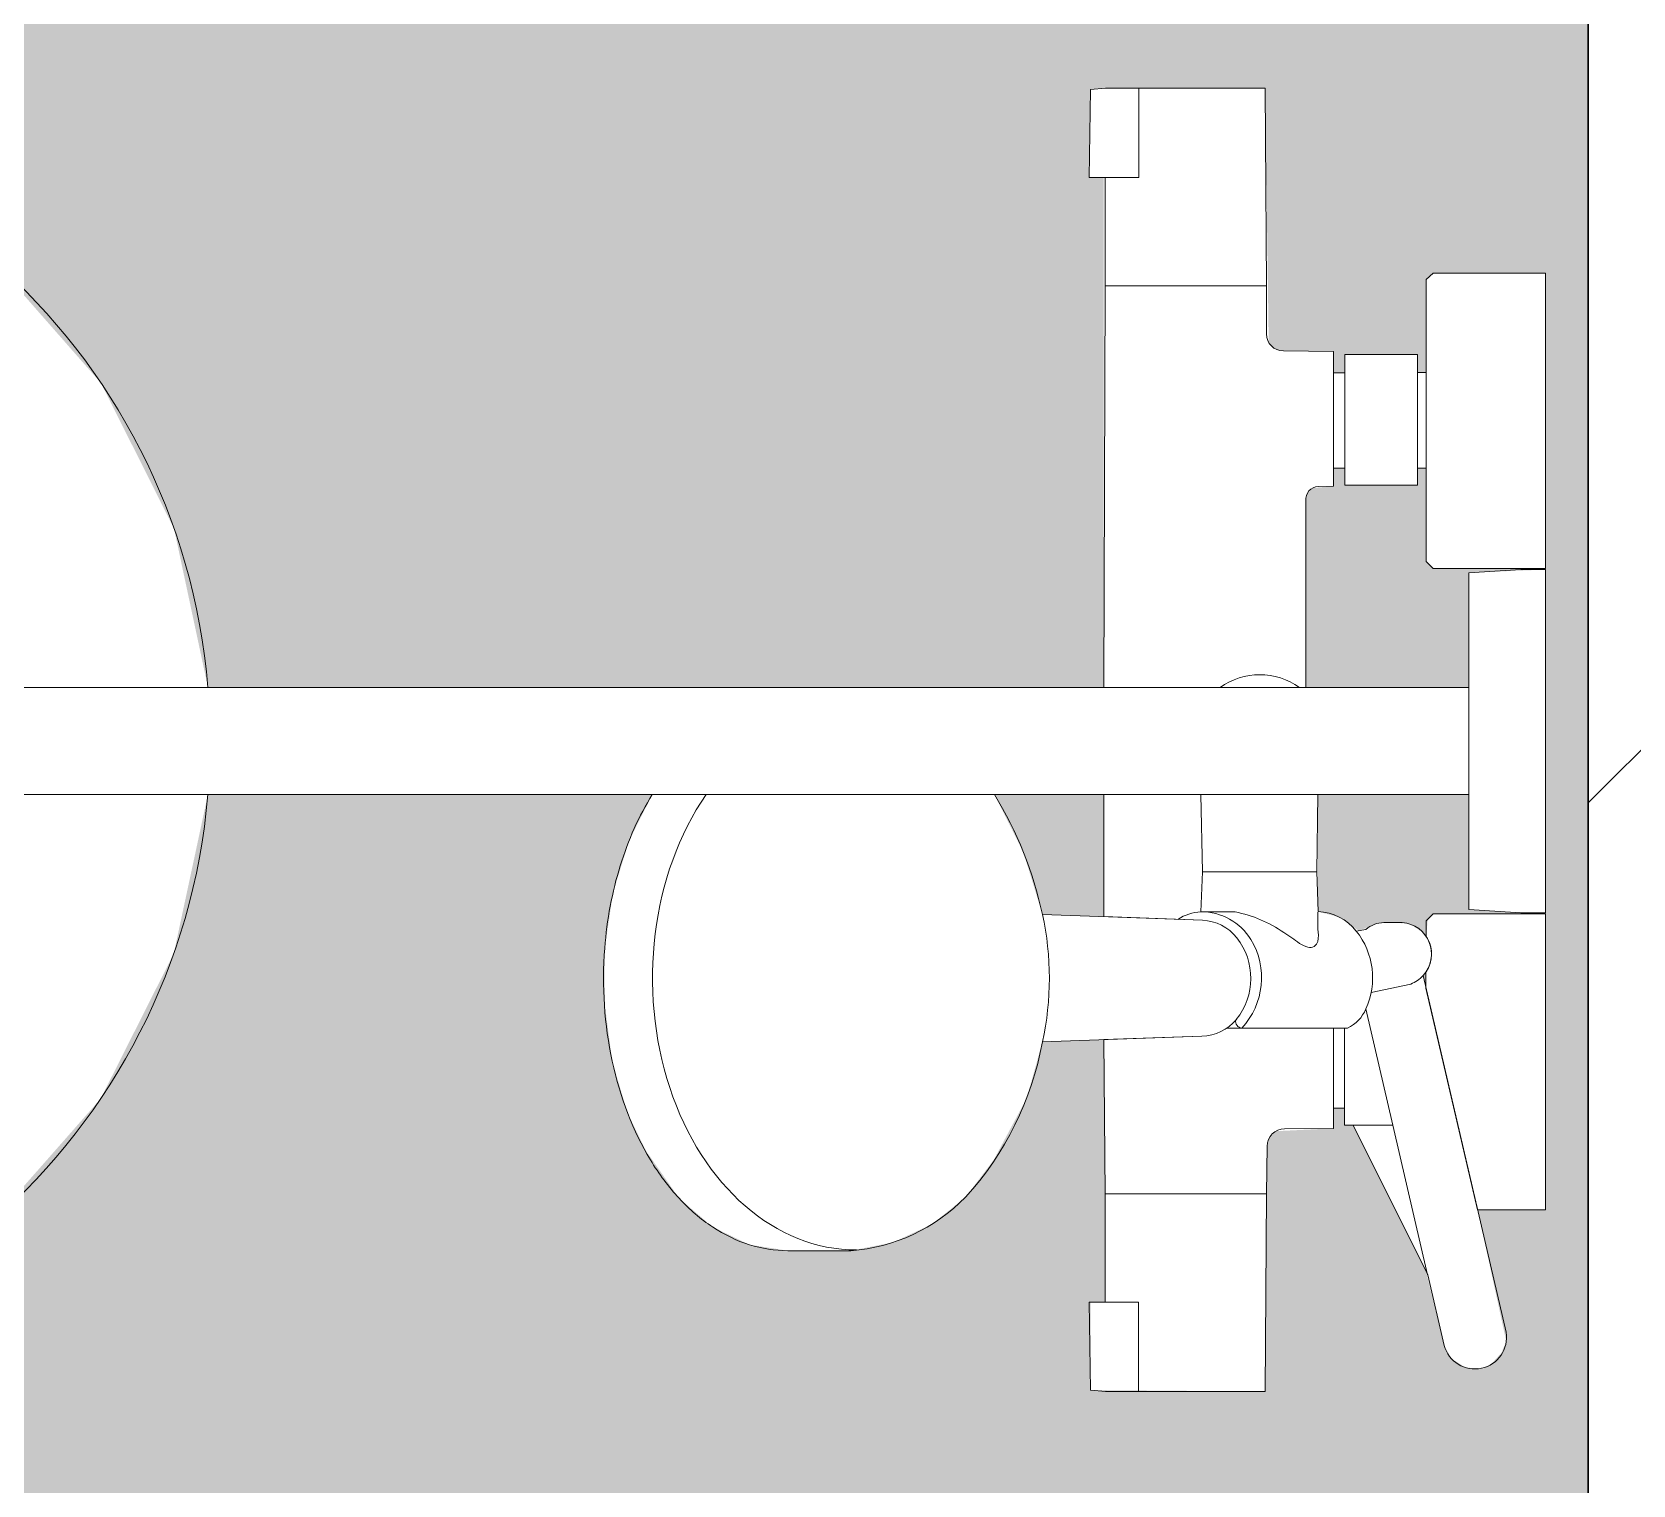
# Model space of a CAD drawing. Header units: millimetres. Extents: x 1680 to 166026, y 35966 to 91121.
# Drawn here: x 103405.1 to 103779, y 57370.2 to 57709.5 of the extents above; entities that cross this region are included whole.
import ezdxf

# ---------------------------------------------------------------- set-up
doc = ezdxf.new("R2010")
doc.units = ezdxf.units.MM
for name, color, linetype, lineweight in [('A-AREA-PATT', 32, 'Continuous', 18), ('A-WALL', 255, 'Continuous', 18), ('A-WALL-PATT', 111, 'Continuous', 50), ('P-SANR-FIXT', 252, 'Continuous', 18)]:
    doc.layers.add(name, color=color, linetype=linetype, lineweight=lineweight)

# ---------------------------------------------------------------- blocks, each defined once
blk = doc.blocks.new('Sanitary_Showers_hansgrohe_27133400-Raindance-Select-S-Showerpipe-3 - white_chrome-275599-mebel yerləşmə planı')
at = {"layer": 'P-SANR-FIXT'}
for p, q in [((3178.15, -2213.32), (3178.43, -2192.77)), ((3178.43, -2192.77), (3181.94, -2192.43)), ((3181.94, -2192.43), (3219.2, -2192.43)), ((3189.71, -2213.32), (3189.71, -2192.43)), ((3219.2, -2192.43), (3219.51, -2238.62)), ((3181.89, -2213.32), (3178.15, -2213.32)), ((3181.83, -2238.62), (3181.89, -2213.32)), ((3181.89, -2213.32), (3189.71, -2213.32)), ((3256.83, -2237.11), (3258.46, -2235.64)), ((3258.46, -2235.64), (3284.7, -2235.64)), ((3284.7, -2235.64), (3284.7, -2304.59)), ((3181.51, -2332.4), (3181.83, -2238.62)), ((3181.83, -2238.62), (3219.51, -2238.62)), ((3219.51, -2238.62), (3181.83, -2238.62)), ((3219.51, -2238.62), (3219.51, -2249.85)), ((3256.83, -2302.96), (3256.83, -2237.11)), ((3223.47, -2253.81), (3235.2, -2253.95)), ((3235.2, -2253.95), (3235.2, -2285.38)), ((3237.8, -2254.62), (3254.8, -2254.62)), ((3237.8, -2285.19), (3237.8, -2254.62)), ((3254.8, -2254.62), (3254.8, -2285.19)), ((3235.2, -2281.22), (3235.2, -2258.9)), ((3235.2, -2258.9), (3237.8, -2258.9)), ((3237.8, -2258.9), (3237.8, -2281.22)), ((3254.8, -2258.87), (3256.83, -2258.87)), ((3254.8, -2281.21), (3254.8, -2258.87)), ((3256.83, -2258.87), (3256.83, -2281.21)), ((3237.8, -2281.22), (3235.2, -2281.22)), ((3256.83, -2281.21), (3254.8, -2281.21)), ((3235.2, -2285.38), (3231.63, -2285.46)), ((3254.8, -2285.19), (3237.8, -2285.19)), ((3228.73, -2288.79), (3228.73, -2332.4)), ((3258.46, -2304.59), (3256.83, -2302.96)), ((3284.7, -2304.59), (3258.46, -2304.59)), ((3266.77, -2305.59), (3278.94, -2304.86)), ((3266.77, -2384.22), (3266.77, -2305.59)), ((3278.94, -2304.86), (3284.7, -2304.86)), ((3284.7, -2304.86), (3284.7, -2385.01)), ((2972.3, -2332.4), (2802.95, -2332.4)), ((2802.95, -2332.4), (3266.77, -2332.4)), ((3228.73, -2332.4), (3181.51, -2332.4)), ((3227.22, -2332.4), (3208.7, -2332.4)), ((3266.77, -2332.4), (3266.77, -2357.41)), ((2802.95, -2357.41), (2972.29, -2357.41)), ((3266.77, -2357.41), (2802.95, -2357.41)), ((3076.08, -2357.41), (3156, -2357.41)), ((3181.53, -2385.91), (3181.53, -2357.41)), ((3181.53, -2357.41), (3204.21, -2357.41)), ((3204.21, -2357.41), (3204.56, -2375.43)), ((3204.21, -2357.41), (3231.53, -2357.41)), ((3204.56, -2375.43), (3204.21, -2357.41)), ((3231.53, -2357.41), (3231.28, -2375.43)), ((3204.56, -2375.43), (3204.23, -2384.81)), ((3204.56, -2375.43), (3231.26, -2375.43)), ((3231.28, -2375.43), (3204.56, -2375.43)), ((3231.26, -2375.43), (3231.58, -2384.74)), ((3167.21, -2385.38), (3204.57, -2386.77)), ((3204.23, -2384.81), (3212.2, -2384.81)), ((3231.5, -2388.83), (3231.5, -2384.84)), ((3256.86, -2386.87), (3258.46, -2385.27)), ((3258.46, -2385.27), (3284.7, -2385.27)), ((3278.94, -2385.01), (3266.77, -2384.22)), ((3284.7, -2385.01), (3278.94, -2385.01)), ((3284.7, -2385.27), (3284.7, -2454.37)), ((3204.57, -2386.77), (3181.53, -2385.91)), ((3240.5, -2389.28), (3242.74, -2388.88)), ((3246.94, -2387.27), (3251.23, -2387.27)), ((3256.86, -2390.58), (3256.86, -2386.87)), ((3256.09, -2399.68), (3275.52, -2482.97)), ((3256.78, -2402.62), (3256.78, -2398.83)), ((3253.27, -2401.66), (3243.97, -2403.64)), ((3268.85, -2454.37), (3256.78, -2402.62)), ((3242.73, -2407.47), (3249.03, -2434.62)), ((3249.03, -2434.62), (3242.73, -2407.47)), ((3204.44, -2413.84), (3167.21, -2415.14)), ((3181.52, -2414.64), (3204.44, -2413.84)), ((3181.83, -2450.61), (3181.52, -2414.64)), ((3238.45, -2411.94), (3210.31, -2411.94)), ((3235.2, -2411.94), (3237.72, -2411.94)), ((3235.2, -2430.63), (3235.2, -2411.94)), ((3237.72, -2411.94), (3237.72, -2430.63)), ((3237.72, -2430.63), (3235.2, -2430.63)), ((3235.2, -2430.63), (3235.2, -2435.36)), ((3237.72, -2430.63), (3235.2, -2430.63)), ((3237.72, -2434.62), (3237.72, -2430.63)), ((3235.2, -2435.36), (3223.77, -2435.46)), ((3249.03, -2434.62), (3237.72, -2434.62)), ((3257.21, -2469.58), (3239.79, -2434.62)), ((3239.79, -2434.62), (3249.03, -2434.62)), ((3249.03, -2434.62), (3257.11, -2469.59)), ((3219.7, -2439.53), (3219.51, -2450.61)), ((3219.51, -2450.61), (3181.83, -2450.61)), ((3181.89, -2475.91), (3181.83, -2450.61)), ((3181.83, -2450.61), (3219.51, -2450.61)), ((3219.51, -2450.61), (3219.2, -2496.8)), ((3284.7, -2454.37), (3268.85, -2454.37)), ((3122.47, -2463.92), (3107.75, -2463.92)), ((3261.02, -2486.05), (3257.21, -2469.58)), ((3178.43, -2496.46), (3178.15, -2475.91)), ((3178.15, -2475.91), (3181.89, -2475.91)), ((3181.89, -2475.91), (3189.66, -2475.91)), ((3189.66, -2475.91), (3189.66, -2496.8)), ((3181.94, -2496.8), (3178.43, -2496.46)), ((3219.2, -2496.8), (3181.94, -2496.8))]:
    blk.add_line(p, q, dxfattribs=at)
for centre, radius, start, end in [((2823.34, -2344.81), 149.47, 4.7612, 355.166), ((3223.47, -2249.85), 3.96, 180, 270), ((3231.7, -2288.45), 2.99, 91.3148, 186.4625), ((3217.96, -2345.26), 15.84, 54.2326, 125.7674), ((3077.77, -2404.98), 91.56, 12.3644, 31.3072), ((3099.32, -2400.26), 69.5, 347.6356, 12.3644), ((3099.32, -2400.26), 69.5, 347.6356, 12.3644), ((3204.56, -2394.98), 10.18, 91.8734, 124.1266), ((3204.44, -2398.19), 13.38, 31.0865, 90.9135), ((3206.5, -2414.06), 29.8, 55.0212, 78.9788), ((3231.06, -2396.79), 12.06, 38.5174, 87.5191), ((3204.17, -2397.46), 10.7, 38.1293, 87.8707), ((3204.17, -2397.46), 10.7, 38.1293, 87.8707), ((3225.76, -2390.27), 5.92, 345.9095, 14.0905), ((3226.78, -2400.19), 17.53, 335.4826, 38.5174), ((3226.78, -2400.19), 17.53, 335.4826, 38.5174), ((3247.19, -2394.21), 6.94, 92.1288, 129.8712), ((3250.68, -2394.65), 7.4, 317.0623, 85.7204), ((3200.54, -2400.31), 15.32, 321.2227, 38.1293), ((3200.54, -2400.31), 15.32, 321.2227, 38.1293), ((3201.15, -2400.17), 17.23, 316.9135, 31.0865), ((3208.25, -2415.41), 29.99, 50.7955, 59.2469), ((3231.65, -2384.51), 8.86, 239.9095, 254.0905), ((3229.72, -2391.27), 1.83, 254.0905, 345.9095), ((3250.68, -2394.65), 7.4, 325.567, 33.3172), ((3249.98, -2393.95), 8.38, 293.1362, 316.8638), ((3234.81, -2404.17), 8.58, 295.1306, 337.4135), ((3204.27, -2403.3), 10.54, 270.9416, 321.2227), ((3204.27, -2403.3), 10.54, 270.9416, 321.2227), ((3213.95, -2410.32), 1.64, 171.9712, 262.329), ((3095.48, -2402.21), 72.88, 317.4999, 349.7817), ((3223.77, -2439.53), 4.07, 90, 180), ((3119.34, -2422.3), 41.74, 274.2997, 315.7003), ((3268.19, -2484.12), 7.42, 195.0787, 8.9213)]:
    blk.add_arc(centre, radius, start, end, dxfattribs=at)
blk.add_ellipse((3123.76, -2400.27), major_axis=(0, 63.48), ratio=0.750386, start_param=0.829507, end_param=3.141593, dxfattribs=at)
blk.add_open_spline([(3107.75, -2463.92), (3104.69, -2463.91), (3098.71, -2462.98), (3090.02, -2458.81), (3082.15, -2452.06), (3073.14, -2440.02), (3065.49, -2420.25), (3063.83, -2395.33), (3067.33, -2376.85), (3071.73, -2365.15), (3074.52, -2359.9), (3076.08, -2357.41)], degree=3, knots=[0, 0, 0, 0, 0.090909, 0.181818, 0.272727, 0.363636, 0.545455, 0.727273, 0.863636, 0.931818, 1, 1, 1, 1], dxfattribs=at)

msp = doc.modelspace()

# ---------------------------------------------------------------- hatches: boundary and pattern name
at = {"layer": 'A-AREA-PATT'}
h = msp.add_hatch(color=41, dxfattribs=at)
h.paths.add_polyline_path([(103736.71, 57139.06), (103768.55, 57139.06), (103768.55, 59539.06), (102588.71, 59539.06), (102588.71, 59536.13), (103068.69, 59536.13), (103068.69, 59535), (103071.02, 59530.25), (103071.04, 59529.37), (103070.5, 59081.56), (103070.17, 59080.73), (103065.73, 59076.71), (103062.07, 59076.14), (103061.04, 59076.13), (102668.56, 59076.13), (102668.56, 59065.53), (102468.57, 59065.53), (102468.57, 59076.13), (102071.66, 59076.6), (102067.08, 59080.45), (102066.23, 59083.09), (102066.06, 59086.13), (102066.2, 59531.38), (102068.56, 59536.13), (102548.06, 59536.13), (102548.06, 59539.06), (101968.55, 59539.06), (101968.55, 57139.06), (103736.59, 57139.06)], flags=0)
h.paths.add_polyline_path([(103693.07, 57392.07), (103652.29, 57392.41), (103652.29, 57412.96), (103655.75, 57412.96), (103655.38, 57474.23), (103641.07, 57473.73), (103637.39, 57460.56), (103629.69, 57446.15), (103623.08, 57437.42), (103615.26, 57431.13), (103606.17, 57426.89), (103596.34, 57424.95), (103581.62, 57424.95), (103572.62, 57426.35), (103564.02, 57430.49), (103556.2, 57437.19), (103548.44, 57448.31), (103544.22, 57456.98), (103540.58, 57469.19), (103538.77, 57483.01), (103538.83, 57495.6), (103540.79, 57508.62), (103544.55, 57520.75), (103549.94, 57531.46), (103446.15, 57531.46), (103438.17, 57494.32), (103421.08, 57460.4), (103395.99, 57431.87), (103364.52, 57410.6), (103328.71, 57397.94), (103290.86, 57394.72), (103253.42, 57401.14), (103218.81, 57416.79), (103189.26, 57440.67), (103166.68, 57471.22), (103152.54, 57506.47), (103147.73, 57544.15), (103152.58, 57581.83), (103166.77, 57617.06), (103189.39, 57647.58), (103218.97, 57671.42), (103253.6, 57687.03), (103291.05, 57693.4), (103328.89, 57690.13), (103364.69, 57677.43), (103396.13, 57656.11), (103421.18, 57627.56), (103438.23, 57593.61), (103446.17, 57556.46), (103655.38, 57556.46), (103655.38, 57675.55), (103652.01, 57675.55), (103652.29, 57696.1), (103655.81, 57696.44), (103693.07, 57696.44), (103693.91, 57637.03), (103695.36, 57635.58), (103697.34, 57635.05), (103709.07, 57634.91), (103709.07, 57629.96), (103711.67, 57629.96), (103711.67, 57634.25), (103728.67, 57634.25), (103728.67, 57629.99), (103730.69, 57629.99), (103730.69, 57651.76), (103732.33, 57653.23), (103758.56, 57653.23), (103758.56, 57584.28), (103732.33, 57584.28), (103730.69, 57585.91), (103730.69, 57607.66), (103728.67, 57607.66), (103728.67, 57603.67), (103711.67, 57603.67), (103711.67, 57607.64), (103709.07, 57607.64), (103709.07, 57603.49), (103704.14, 57603.05), (103702.77, 57601.47), (103702.59, 57600.08), (103702.59, 57556.46), (103740.63, 57556.46), (103740.63, 57583.28), (103758.56, 57584), (103758.56, 57503.86), (103749.38, 57504.08), (103740.63, 57504.64), (103740.63, 57531.46), (103705.39, 57531.46), (103705.45, 57504.13), (103710.4, 57502.83), (103714.9, 57499.68), (103717.71, 57500.71), (103719.3, 57501.37), (103723.24, 57501.59), (103726.9, 57501.23), (103729.97, 57499.25), (103730.72, 57498.56), (103731.04, 57502.31), (103732.33, 57503.6), (103758.56, 57503.6), (103758.56, 57434.5), (103742.71, 57434.5), (103749.38, 57403.78), (103748.25, 57401.08), (103745.83, 57398.41), (103743.59, 57397.48), (103739.88, 57397.64), (103736.59, 57399.75), (103734.88, 57402.81), (103730.64, 57420.16), (103713.65, 57454.25), (103711.59, 57454.25), (103711.59, 57458.24), (103709.07, 57458.24), (103709.07, 57453.51), (103695.6, 57452.86), (103694.11, 57451.37), (103693.57, 57449.34), (103693.21, 57412.96)], flags=0)
h.paths.add_polyline_path([(103730.64, 57486.24), (103730.64, 57490.13), (103730.03, 57488.87)], flags=0)
h.paths.add_polyline_path([(103655.39, 57502.96), (103655.39, 57531.46), (103629.86, 57531.46), (103636.62, 57517.94), (103641.07, 57503.49), (103642.68, 57503.43)], flags=0)
h.paths.add_polyline_path([(103425.5, 58801.82), (103410.23, 58801.87), (103395, 58803.03), (103379.9, 58805.29), (103365, 58808.65), (103350.38, 58813.07), (103336.13, 58818.55), (103322.31, 58825.05), (103309, 58832.54), (103296.27, 58840.98), (103284.19, 58850.31), (103267.49, 58866.02), (103262.21, 58871.5), (103252.43, 58883.23), (103243.54, 58895.64), (103235.56, 58908.67), (103228.56, 58922.24), (103222.56, 58936.28), (103217.6, 58950.72), (103213.7, 58965.49), (103210.88, 58980.5), (103209.16, 58995.67), (103208.54, 59011.81), (103203.15, 59370.99), (103190.42, 59371.03), (103186.66, 59372.17), (103184.78, 59374.05), (103183.55, 59377.93), (103182.68, 59526.5), (103183.65, 59528.26), (103185.91, 59530.14), (103190.42, 59530.93), (103200.75, 59530.93), (103200.75, 59535.93), (103636.42, 59535.93), (103636.42, 59530.93), (103648.11, 59530.93), (103651.62, 59529.98), (103654.72, 59526.05), (103655.09, 59523.86), (103653.13, 59375.33), (103651.82, 59373.19), (103651.23, 59372.6), (103645.62, 59370.87), (103633.95, 59370.87), (103628.27, 58995.67), (103626.52, 58980.5), (103623.67, 58965.49), (103619.74, 58950.72), (103614.74, 58936.28), (103608.71, 58922.24), (103601.66, 58908.67), (103593.65, 58895.64), (103582.85, 58880.99), (103569.61, 58866.02), (103564.21, 58860.5), (103551.85, 58849.44), (103539.71, 58840.18), (103522.92, 58829.61), (103513.56, 58824.43), (103499.7, 58818.02), (103485.41, 58812.63), (103470.77, 58808.3), (103455.85, 58805.04), (103440.73, 58802.88), (103426.22, 58801.87)], flags=0)
at = {"layer": 'A-WALL-PATT', "lineweight": 18}
h = msp.add_hatch(dxfattribs=at)
h.set_pattern_fill('FP_1', color=256, style=0, pattern_type=2)
h.set_pattern_definition([(45, (69924.02, 59888.87), (-113.1371, 113.1371), [])])
h.paths.add_polyline_path([(104168.55, 45899.06), (104168.55, 66299.06), (103768.55, 66299.06), (103768.55, 45899.06)], flags=0)

# ---------------------------------------------------------------- linework, layer by layer
at = {"layer": 'A-WALL', "lineweight": 30}
msp.add_line((103768.55, 59539.06), (103768.55, 57139.06), dxfattribs=at)

# ---------------------------------------------------------------- block references
at = {"layer": 'P-SANR-FIXT'}
msp.add_blockref('Sanitary_Showers_hansgrohe_27133400-Raindance-Select-S-Showerpipe-3 - white_chrome-275599-mebel yerləşmə planı', (100473.86, 59888.87), dxfattribs=at)

doc.saveas('drawing.dxf')
